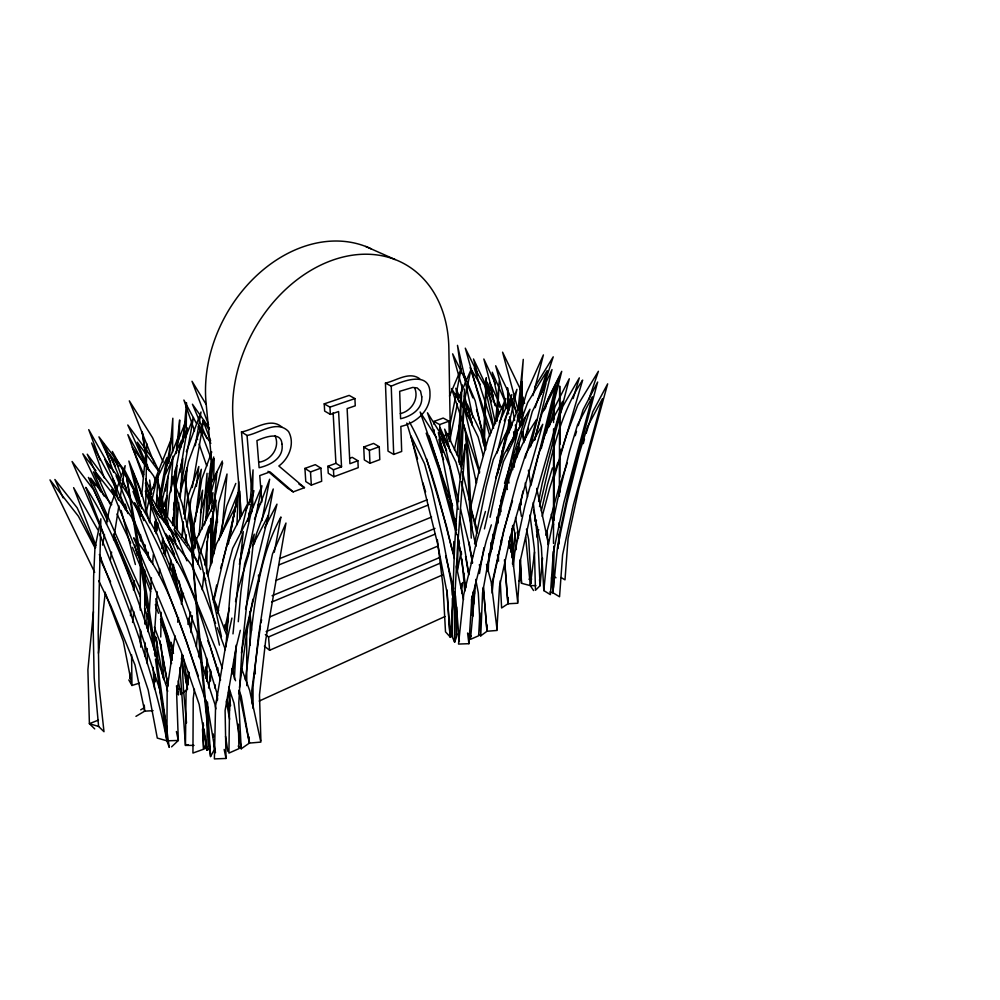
<?xml version="1.0" encoding="UTF-8"?>
<svg xmlns="http://www.w3.org/2000/svg" width="1000" height="1000" viewBox="0 0 1000 1000"><rect width="100%" height="100%" fill="white"/><g stroke="black" fill="none" stroke-linecap="round" stroke-linejoin="round"><path stroke-width="1.5" d="M205.275 564.688L205.287 560.037M206.575 573.8L207.125 541.188M553.5 543.45L553.575 428.75M554.025 520.262L554.087 429.812M559.862 477.088L559.975 449.113M560 444.45L559.675 386.05L559.338 496.3M456.7 607.112L456.725 636.425L454.625 642.138L452.137 636.55L452.212 624.3M452.238 621.237L452.375 598.288M452.4 595.225L452.463 584.513M140.375 557.837L140.287 610.112M140.5 540.95L140.55 534.812M146.825 627.888L146.925 614.05M236.962 524.763L238.713 481.712M454.95 596.038L454.625 642.138L454.7 599.325L457.375 549.525L465.4 444.212C454 507.537 453.488 572.375 452.137 636.55M559.138 527.2L559.163 522.562M559.775 492.638L559.837 483.3M172.537 452.438L172.838 418.237L168.837 463.237M209.75 503.025L210.025 473.35L206.238 519.925M210.538 565.85L210.987 519.212M211.15 502.113L211.363 478.787L208.9 509.062M186.175 435.5L186.525 402.7L183 442.25M207.463 701.9L206.925 750.037L209.613 749.125M553.45 587.487L553.913 546.087M156.225 608.8L156.325 601.112M549.888 592.013L552.925 592.737L557.513 547.438L567.075 501.863L579.412 452.912L587.525 426.662L602.5 398.65L573.4 504.7L562.6 554.788L559.55 596.775L552.925 592.737L553.462 551.25M559.375 539.012L559.462 532.95M144.713 569.938L144.762 624.038M145.025 549.663L145.1 544.975M145.625 512.2L146.725 443.55L141.575 496.075M558.95 544.038L559 541M559.038 537.962L559.087 534.925M160.763 637L161.175 612.325M478.562 634.388L480.75 635.837L487 631.25L487.113 625.15M170.525 569.85L170.763 562.2M206.137 520.125L207.05 473.325L202.013 529.062M179.312 437.062L179.662 419.963L176.513 449.45M211.488 541.8L211.588 537.15M211.988 563.038L213.05 511.65M213.713 478.963L214.137 458.713M250.25 611.225L250.125 645.2M252.213 511.812L253.05 469.862L250.037 502.25M173.675 579.975L174.213 567.612M500.225 580.812L501.613 607.987L507.925 603.775L508.1 597.625M484.3 446.188L486.325 377.7L483.237 443.188M140.95 516.263L141.088 511.613M453.413 553.763L453.8 541.538M456 527.163L456.087 524.038M457.325 570.288L458.113 545.837M458.212 542.788L458.312 539.738M148.1 556.9L148.262 552.238M454.387 523.138L454.575 518.488M472.125 615.087L473.025 592.062M488.212 571.788L488.975 553.475M458.713 462.062L462.025 384.613L457.137 455.112M490.7 551.85L491.087 542.55M147.25 648.562L147.287 663.787M147.988 631.737L151.463 577.8M461.312 466.825L464.675 388.975L459.513 464.45M153.675 645.75L157.287 591.85M172.587 525.25L172.963 517.55M225.837 646.925L230.4 589.5L234 561.175L243.275 531.538L232.987 633.888M165.238 556.05L165.787 545.2M187.987 685.025L188.625 672.663M459.225 630.9L459.075 633.925L456.512 634.775M155.025 531.138L155.688 518.775M156.337 506.413L158.05 473.963L151.175 503M497.188 421.087L499.312 380.562L495.575 421.938M229.438 689.388L229.462 710.837M234.4 678.812L236.225 645.05M479.862 612.95L478.65 635.763L470.487 639.35L475.562 583.763M509.562 548.45L510.213 536.225M511.163 552L512.6 525.638M176.475 527.3L178.738 502.837M196.363 646.9L197.613 632.975M163.562 553.612L164.288 541.237M165.725 516.475L168.062 476.25M170.837 491.85L172.987 456.2L160.963 505.3M191.537 551.712L194.638 519.4L202.613 490.188L199.188 534.8M496.912 629.3L499.55 586.263L511.075 534.412L542.75 424.3L525.875 453.812L516.975 481.138L503.612 531.938L493.438 579.125L492.125 593.088M491.55 585.688L503.738 530.4L512.525 500.825M498.338 559.925L498.525 556.812M514.188 467.2L514.963 454.875M180.287 497.2L182.825 458.387L175.55 487.225M485.438 511.475L476.463 542.163L463.713 594.688L458.525 644.062L468.9 643.688L471.812 598.9L486.175 541.213L491.35 524.875M517.663 602.15L520.475 559.913L531.8 509.1L562.663 401.362L546.413 430.188L537.775 456.912L524.712 506.637L514.712 552.875L513.362 566.575M170.05 568.713L170.675 559.475M172.95 525.588L177 465.513L169.488 494.538L167.387 517.4M516.737 457.312L517.362 447.987M519.125 421.562L523.263 359.387L518.025 410.25M558.05 548.587L558.913 536.312L569.4 486.788L597.663 382.025L583.088 409.775L578.275 425.625M182.025 537.075L183.15 521.65M183.713 513.938L187.075 467.663L179.325 496.725M213.85 553.85L218.675 503.038L227.025 474.012L222.075 529.637M214.913 537.888L217.013 517.987M516.213 434.862L516.55 430.238M517.463 417.938L517.688 414.862M149.662 522.85L151.062 504.525M152.587 563.837L153.35 554.538M160.325 512.95L160.575 509.9M209.638 532.6L210.275 524.9M210.538 521.825L210.787 518.737M211.425 511.037L212.938 492.562L204.387 524.888M165.425 491.05L165.938 485M211.337 538.1L216.875 471.737L210.387 494.938M452.663 636.038L450.1 636.888L453.45 597.05M512.487 564.05L515.087 533.112M190.888 632.562L192.35 615.8M238.275 621.712L240.875 592.163L244.662 563.8L254.213 534.15L241.975 649.038L238.787 702.987L241.238 748.763L249.387 743.088L260.863 742.1L249.688 690.525L241.588 668.538M173.525 509.938L174.2 502.362M248.8 516.125L249.075 513.05M542.537 558.075L540.1 585.675L535.487 590.275L534.338 548.725L530.025 515.037M491.987 547.888L493.275 534.212M93.438 611.725L87.9 669.788L89.4 723.688L94.725 728.9M185.425 542.388L186.175 534.75M543.812 590.588L548.237 545.363L557.562 499.837L569.625 450.962L577.575 424.75L592.325 396.763L563.825 502.663L553.288 552.688L550.388 594.625L543.812 590.588L541.362 546.812L533.55 510.288M98.438 653.2L105.325 592.188M209.137 489.175L212.062 459.725M210.387 490.175L213.7 456.975M159.012 574.837L159.637 568.65M161.663 548.525L162.75 537.7M164.312 522.225L166.975 495.925L161.3 513.212M182.188 537.05L183.475 524.775M202.25 589.738L204.062 572.75M204.887 565.025L209.025 526.425L198.912 556.7L197.887 564.237M207.1 516L207.438 512.95M196.6 512.8L201.8 478.963L211.737 451.912M130.45 615.65L131.5 606.562M133.412 589.9L134.462 580.812M132.562 622.425L133.8 611.587M191.788 551.112L192.5 544.938M193.038 540.312L193.588 535.675M195.2 521.788L201.325 469.288L191 499.175L186.912 527.112M245.25 679.587C253.5 624.975 253.912 566.512 280.912 516.987L274.288 552.25M140.5 630.85L140.338 643.25M196.325 486.413L198.825 466.525L187.887 496.7L184.4 518.862M230.425 692.062L229.65 698.162L228.925 753.088L238.938 748.65L238.4 724.163M232.763 673.787L235.675 650.938M533.575 590.562L530.3 585.6L534.6 552.087M156.075 533.638L157.988 523.288M194.425 689.262L193.225 698.512L192.938 753.05L203.637 749.212L205.787 745.75M198.625 656.862L200.625 641.425M207.138 491.987L211.575 458.263M238.663 693.587L239.062 690.55M239.475 687.513L246.688 632.825L252.913 599.163M205.362 675.888L207.438 660.537M208.575 688.012L210.875 671.137M100.438 560.237L100.862 557.2M217.237 691.65L216.488 702.325M206.45 679.013L207.575 671.388M175.037 635.825L167.175 688.55L166.9 740.812L169.225 747.35C156.637 655.837 142.975 564.425 125.975 473.612L154.037 649.925M189.15 673.138L186.038 693.188L185.463 745.4L194.025 745.387M214.812 688.012L215.287 684.925M217.45 671.025L217.938 667.938M110.412 559.788L111.625 552.075M113.55 539.725L118.875 505.775M120.087 498.062L125.162 465.662L109.325 509.263L106.487 524.188M182.587 654.8L176.625 693.062L178.337 740.475L171.575 746.862M211.562 555.612L216.475 525.025M216.975 521.975L217.463 518.913M179.975 472.512L187.463 427.912L178.425 452.438M192.288 487.55L203.612 420.275L188.438 461.875L185.45 476.788M471.262 563.325L472.537 555.825M474.55 543.812L486.262 486.312L493.3 459.5L506.95 431.012L484.425 528.875M195.287 445.675L201.025 412L186.375 451.662M479.45 573.538L483.938 547.712M241.425 653.012L244.4 636.138L276.975 504.15L264.675 527.688M211.462 547.688L217.4 514.125M154.887 531.325L156.537 522.15M158.463 511.438L171.625 438L155.15 479.325L153.238 488.263M176.05 453.525L179.638 433.713L165.463 469.175M180.963 447.575L185.675 421.688L177.562 441.975M180.5 488.15L193.45 417.562L185.35 437.775M266.75 524.188L273.25 488.988L256.438 533.837L254.225 544.125M261.95 520.538L269.65 479.237L254.488 519.2M449.375 441.538L457.35 403.9M260.45 625.875L251.788 690.375L252.2 704.125M261.025 622.8L261.6 619.738M511.5 535.288L513.488 524.763M519.6 509.025L522.987 490.962M102.525 545.087L104.513 534.637M157.438 508L167.05 457.475L150.988 491.688L146.463 511.375M229.175 539.587L236.788 500.025M228.3 544.237L238.3 492.275L220.575 536.275M173.175 483.225L181.513 440.375L165.562 474.15M457.25 571.4L461.025 551.987M461.375 588.6L462.575 582.537M463.775 576.475L464.387 573.45M226.262 629.038L228.388 618.387M239.638 562.125L242.975 545.4M247.838 521.075L253.912 490.662L245.763 510.387M449.637 426.488L461.238 368.562L449.487 396.062M177.638 622.188L178.55 617.625M181.3 603.962L183.438 593.337M217.463 613.413L224.2 579.85L232.662 548.325L251.112 512.775L239.387 564.325M247.787 556.213L261.962 485.812L249.2 516.65M534.663 520.938L535.262 517.938M538.587 501.438L542.212 483.45L569.3 378.775L555.1 406.55L549.212 426.712M454.438 449.7L460.712 419.162M463.525 405.425L470.737 370.312L466.55 379.95M213.512 600.075L216.7 584.987M490.075 517.263L496.25 488.438L503.462 461.587L517.35 433.075L491.763 541.625L482.587 592.8L480.75 635.837L478.288 592.875L475.712 579.4M497.35 474.225L506.6 437.688L522.688 397.163L512.95 439.462M231.912 618.075L225 649.6L215.575 706.062L214.387 758.913L226.012 758.45L225.1 710.537L235.875 648.525L240.325 630.325M235.525 601.562L238.487 588.05L249.513 551.663M486.938 568.337C499.663 517.725 506.525 463.387 536.712 419.475L525.275 457.925M524.412 440.588L532.275 411.587L545.887 383.825L530.525 446.763M535.45 524.788L536.462 520.237M539.513 506.575C550.363 463.413 557.362 417.7 582.638 380.1L554.2 477.15M213.425 503.862L222.675 462.9M219 540.037L226.625 506.225L235.787 483.438M187.887 624.275L190.637 612.175M207.463 538.062L216.038 500.25L196.612 538.9L192.562 553.987M224.575 629.513L229.4 608.288M497.3 474.075L498.713 468.025M499.412 465L516.95 389.35L504.3 420.8M213.438 602.312L235.963 505.875L216.3 544.175L207.638 575.7M470.337 508.562L479.087 471L488.338 438.062L505.875 398.488L474.55 523.475M536.512 531.512L537.55 527.087M541.35 510.838L547.562 484.25L552.413 468M240.725 533.312L247.862 503.237L228.113 541.462L222.688 560.938M245.525 609.087L268.538 515.075L252.325 546.237M534.663 440.25L552.013 369.575L537.737 399.95M531.087 484.688L555.788 385.65L541.95 413.45L534.612 439.45M546.275 433.075L561.737 371.325L548.038 398.888L545.212 408.9M497.1 453.1L511.825 394.6L499.338 422.75M583.3 443.65L584.45 439.113M541.225 448.725L559.4 377.05L545.425 404.787L543.775 410.55M532.962 395.6L543.4 354.9L526.65 392.512L518.513 420.913M536.737 536.912L538.688 529.575M542.188 516.375L549.587 488.488L557.875 462.225M200.475 513.112L205.3 495M545.9 535.337L558.775 487.938L567.3 462.837M220.6 568.425L221.85 563.938M573.15 398.562L579.312 377.875L562.75 406.538L555.35 428.55M575.212 435.712L576.525 431.388M586.175 433.263L592.863 411.613L607.663 383.85L578.812 488.75L568.075 538.337L565 579.85L561.075 577.513M559.712 456.388L566.625 434.5L577.762 405.15L598.4 371.287L588.875 399.35M504.525 483.288L525.225 417.938L504.212 454.075L495.65 478.1M500.6 501.488L529.975 409.237L509.125 444.938L507.025 450.788M524.587 440.238L528.438 428.387M535.188 407.638L547.238 370.6L527.712 402.488L519.438 425.05M541.15 393.9L553.225 356.838L534.788 387.013M458.775 397.85L465.35 382.7M206.663 492.275L222.338 461.062M471.1 635.975L469.25 638.062L469.025 633.488M187.662 688.95L180.712 694.575L178.312 680.863M209.163 748.35L206.925 750.037L204.675 746.3M518.825 581.075L521.138 579.425M165.525 683.612L167.825 682.163M135.95 716.35L144.675 711.162L153.075 710.662M140.712 709.85L144.412 707.663M259.2 701.05L444.963 616.525M264.375 646.15L269.613 650.275L442.863 574.812M265.363 634.487L268.525 636.95L439.812 563.337M266.137 631.625L439.95 557.388M269.862 616.9L437.987 546.025M271.6 602.1L434.925 534.225M272.087 595.712L435 528.425M400.288 413.612C411.413 411.213 419.237 398.875 414.725 388.013M275.825 580.475L431.6 517.05M279.088 564.837L428.375 504.95M447.225 497.388L450.125 496.225L450.325 507.95M279.5 558.663L427.1 499.825M98.475 720.075L89.4 723.688L98.612 726.462L103.987 731.7L99.025 686.325L98.188 632.762L100.875 518.775L94.938 548.288L93.637 576.438L93.2 628.913L94.175 677.675L98.612 726.462M258.125 504.938L260.7 503.975M268 471.287L287.688 488.263L293.2 491.875L304.488 487.675L278.85 465.988C289.175 458.45 295.175 443.325 288.562 431.562C277.15 419.338 259.662 433.225 247.037 435.475L241.488 431.95L247.537 503.113L249.713 504.613M311.337 485.125L321.675 481.275L320.887 468.137L315.287 464.65L304.925 468.425L305.775 481.562L311.337 485.125L310.5 471.95L304.925 468.425M357.887 460.75L349.913 463.7L347.125 408.6L355.25 405.8L354.913 398.6L349.162 395.4L324.237 403.862L324.65 411.087L330.35 414.387L338.6 411.538L341.538 466.788L335.925 463.338L327.85 466.3L328.25 473.25L333.837 476.737L358.212 467.663L357.887 460.75L352.238 457.35L349.588 458.325M369.963 463.288L379.787 459.625L379.263 446.737L373.575 443.413L363.725 447.013L364.312 459.9L369.963 463.288L369.387 450.35L363.725 447.013M393.7 454.438L401.675 451.463L400.85 426.438C416.188 423.088 430.625 410.462 429.975 393.75C430.3 370.387 403.15 380.838 391.238 386.188L385.438 383.075L388.013 451.125L393.7 454.438L391.238 386.188M443.913 435.737L449.188 433.775L448.963 421.175L443.188 418.062L433.925 421.425L433.988 424.225M327.85 466.3L333.45 469.775L341.538 466.788M310.5 471.95L320.887 468.137M369.387 450.35L379.263 446.737M433.925 421.425L439.7 424.575L448.963 421.175M258.9 462.25C271.112 460.438 280.525 447.4 274.95 435.588M324.237 403.862L329.938 407.137L354.913 398.6M241.488 431.95C253.938 429.888 270.363 416.562 282.062 427.262M385.438 383.075C396.05 380.938 409.175 370.988 419.7 378.775M139.362 683.15L131.962 685.462L128.812 679.938M188.238 744.638L185.463 745.4L179.925 667.513M483.375 588.075L487 631.25L497.163 630.438L491.2 582.15L486.463 564.263M504.487 559.725L507.925 603.775L517.837 603.237L512.375 555.688L508.625 540.975M528.95 579.2L531.712 579.062M520.062 559.913L521.5 583.275L530.3 585.6L535.9 585.638M176.488 685.763L176.863 688.85L179.95 688.875M365.712 246.462L395.112 259.55M445.6 493.575L448.988 495.562M552.1 575.438L555.988 577.775M298.95 484.087L304.488 487.675M293.2 491.875L270.05 471.887L259.75 475.6L261.863 501.95M238.175 746.062L241.238 748.763L233.975 703.075L228.637 687.138M153.212 679.85L155.363 681.762L154.713 674.15M453.475 604.388L451.8 585.913L443.137 539.812L431.95 490.325L424.6 463.837L411.025 436L437.488 543.3L447.275 593.962L450.1 636.888L445.5 631.838L443.013 585.85L437.325 539.6M111.737 504.7L90.725 478.175L140.425 589.4M114.087 495.55L96.15 472.7L109.987 503.963M171.6 531.413L153 507.6L174.537 554.312M94.95 485.763L88.425 477.413L107.788 521.388M95.938 470.763L82.812 453.787L100.775 491.875M100.787 481.413L93.413 471.887L103.9 495.925M120.812 480.525L104.875 459.5L117.037 487.938M122.688 483L126.438 487.95M118.925 466.55L109.663 454.2L120.612 480.05M123.562 472.713L130.975 482.587L139.762 501.463M158.262 470.662L137.25 442.175L149.113 470.812M173.713 544.812L165.625 533.612L177.013 562.55M179.237 540.938L169.45 527.263L177.9 548.9M209.425 428.212L192.425 404.212L206.887 438.488M210.85 443.338L198.538 425.35L212.338 461.725M209.075 429.487L202.987 420.525L210.625 440.825M163.875 542.038C194.925 581.975 205.075 632.888 220.575 680.037M436.488 437.6L420.138 412.013L452.575 505.763M442.287 436.325L427.463 412.788L443.562 459.688M445.588 441.562L448.888 446.788M141.237 515.862L116.05 475.725L150.988 561.987M472.137 422.225L451.575 388.575L479.538 472.962M206.25 404.525L192.013 381.287L208.612 424.762M480.35 384.613L470.1 367.638L491.15 432.8M489.237 393.062L474.225 367.987L493.6 428.3M97.788 529.738L73.612 487.65L95.988 545.8M110.438 468.05L88.737 429.65L100.213 460.225M160.125 517.537L145.3 491.138L204.913 653.562L217.75 695.875M169.713 530.125L147.025 489.15L153.912 508.125M144.05 464.025L127.837 434.625L143.262 477.15M196.788 424L183.888 400.037L194.55 430.825M198.225 426.662L202.537 434.663M115.525 466.213L103.112 443.062L113.562 472.163M95.062 547.913L78.388 516.225L50 479.888L94.688 572.375M409.425 422C432.975 464.1 441.925 512.325 454.45 558.45M115.675 492.512L87.238 454.212L98.362 478.1M138.65 497.775L125.363 471.525L98.938 436.85L110.662 462.188M426.175 433.2L438.862 469.588L456.6 534.587M197.062 561.975L188.738 545.225L160.912 508.575L175.7 541.25M476.95 371.9L465.3 348.175L489.787 436.025M117.025 513.975L130.712 543.125M465.913 381L452.65 353.85L462.725 389.875M467.238 383.713L472.85 397.837M159.462 472.113L153.4 459.712L127.788 424.988L146.2 466.163M512.288 400.2L495.688 365.775L507.062 407.85M98.75 580.788L110.925 606.013L134.963 664.862L144.675 711.162L144.25 705.088M106.25 516.475L93.488 489.6L72.088 461.5L104.338 536M488.438 390.65L473.5 358.963L477.925 375.45M495.475 383.812L483.837 359.012L492.6 392M499.525 413.525L487.3 387.212L495.588 423.7M502 409.062L489.888 382.825L495.012 405.55M155.387 479.875L153.525 475.825L132.275 447.275L143.688 474.575M446.562 450.662L438.35 432.65L442.788 452.225M99.6 557.85L110.588 581.975M448.85 446.975L440.075 427.625L444.188 445.9M200.775 569.525L195.75 558.312L174.05 529.163L186.887 560.825M204.55 577.938L205.8 580.737M491.712 401.7L484.963 386.587L493.537 425.938M63.075 497.825L54.887 479.487L77.138 507.788L95.712 547.587M493.212 395.863L487.137 382.163L489.75 394.237M113.413 534.15L140.312 596.737M467.7 415.45L455.8 388.25L458.75 401.812M163.137 461.975L152.575 437.738L129.325 400.85L154.2 462.887M120.075 495.05L127.975 513.538M213.225 597.475L218.713 610.413M224.825 624.788L227.262 630.538M145.488 478.875L151.5 493.237M132.487 547.4L140.213 565.9M144.375 575.875L150.625 591.613M99.825 557.45L101 560.262M99.537 533.95C126.713 601.188 153.488 669.287 166.9 740.812L178.337 740.475L176.4 731.538M114.375 536.55L134.312 588.575M151.637 588.725L111.575 489.363L131.588 517.2L149.475 560.013M140.113 505.037L135.037 492.275L112.362 451.475L121.475 476.25M159.8 499.837L161.45 504.025M207.787 640.675L210.062 646.462M161.25 619.725L167.475 635.612L172.237 659.887M162.887 510.825L156.875 495.412L161.925 516.587M165.625 517.837L169.163 529.362M116.4 490.925L113.637 483.837L91.65 443L104.275 477.912M99.35 554.525L126.762 625.763L148.188 689.963L157.287 738.075L166.9 740.812L155.45 659.15M215.625 623.387L203.975 592.775L191.25 564.65L169.288 535.462L216.012 649.488L222.325 668.312M217.288 627.762L225.387 649.7M212.7 597.975L227.488 637.225M239 690.225L241.188 696.038L249.387 743.088L249.1 736.875M105.625 593.825L123.312 641.338L131.962 685.462L131.575 654.75M143.825 520.6L133.012 491.425L156.85 533.675L170.963 568.9L182.25 600.95M144.738 601.025L148.5 611.213M154.425 627.212L159.812 641.75L168.062 686.012L162.662 655.85M122.55 479.162L129.525 498.113M144.537 608.312L148.775 619.888M153.525 632.913L156.175 640.15L163.25 678.238M145.387 483.013L150.712 497.675M155.325 604.612L158.463 613.275M160.562 619.05L165.787 633.5L171.762 660.288M516.575 413.125L510.475 396.15L514.612 420.525M517.587 415.95L520.712 426.025M125.05 504.175L126.625 508.537M188.412 618.425L191.488 627.175M196.588 436.688L197.6 439.625M199.125 444.025L206.75 466.012M209.288 473.35L210.3 476.275M198.4 676.075C180.9 628.387 168.212 576.6 133.663 537.825L180.9 651.125L199.175 704.4L206.925 750.037L203.975 728.9M155.7 598.8L173.525 653.438M231.675 668.913L235.55 680.75M238.938 691.1L249.387 743.088M429.05 435.812L439.55 468.113L456.4 530.112M210.538 647.938L220.062 677.438M470.712 509.225L477.3 529.987M205.512 671.137L207.362 677.013M476.512 409.588L486.375 445.1M160.525 619.25L165.95 636.763L171.562 663.55M513.612 402.95L516.775 413.363M517.675 416.35L520.388 425.275M524.562 403.438L520.15 388.775L502.587 352.188L518.237 410.637M406.812 423.075L417.562 458.825M508.375 420L510.588 427.425M422.925 482.925L425.6 491.9M426.525 458.725L446.45 526.062L452.163 549.888M125.425 509.9L112.912 479L118.438 500M464.4 395.887L471.125 419.9M460.525 478.562L456 462.275L442.088 434.125L458.65 501.538M461.35 481.525L475.975 546.312M461.688 469.038L458.438 457.225L444.663 429.137L450.2 451.85M462.5 471.987L469.438 500.325M483.312 455.95L478.113 436.912L464.425 408.888L479.625 471.9M507.875 410.85L508.688 413.862M509.5 416.863L511.938 425.875M513.55 431.887L514.775 436.4M517.612 446.912L518.837 451.413M485.513 449.725L480.763 432.212L467.225 404.25L472.3 425.487M141.488 494.65L139.55 487.45L128.875 461.025L140.213 506.25M145.363 509.05L146.15 511.938M519.45 415.138L520.25 418.137M121.188 510.5L135.387 564.513M149.275 521.838L142.825 497.238L132.463 470.763L141.713 508.638M176.863 688.85L178.463 694.95L177.5 687.225M505.387 435.1L506.5 439.425M502.638 410.45L503.375 413.325M507.425 429.137L508.525 433.45M499.637 505.7L501.125 511.575M523.1 434.2L524.6 440.213M536.688 488.375L548.475 544.062M134.925 545.087L137.513 555.5M460.5 509.025L468.587 541.987L472.587 562.938M445.613 555.75L453.663 588.7M454.4 591.7L455.5 596.188L459.375 641.5M506.337 408.5L504.15 399.475L492.25 372.238L499.688 407.188M509.25 420.538L510.925 428.025M456.463 567.75L457.175 570.725M456.275 566.038L463.55 599.438M164.037 506.712L157.025 477.238L163.325 510.85M164.737 509.663L166.5 517.025M167.2 519.975L169.15 528.962M174.225 568L176.388 577.075M457.663 539.113L460.5 551.163M458.475 539.025L459.513 543.488M464.95 378.025L457.488 345.363L461.375 373.2M147.675 615.138L149.037 621.062M501.8 451.062L502.488 454.1M507.663 476.9L509.038 482.987M187.738 545.15L172.2 476.75L182.013 503.275L191.6 544.263M470.1 503.338L476.8 533.387M219.462 645.1L195.6 537.275L205.475 564.062L221.45 636.65M500.462 457.713L501.45 462.25M505.737 481.925L507.388 489.5M463.663 424.412L476.425 483.15M167.65 691.375L166.688 686.9C143.488 619.075 124.825 548.312 85.862 487.362L138.575 625.438L159.787 689.638L166.75 727.225M517.188 532.075L518.488 538.15M520.688 501.75L521.325 504.787M526.475 529.1L528.713 539.738L531.263 583.35M472.938 417.7L463.663 373.85L475.188 400.812L485.725 449.225M519.362 507.013L519.987 510.012M551.325 514.125L553.538 524.825M511.562 463.575L512.812 469.625M513.6 457.45L514.525 461.975M185.512 678.525L187.35 687.45M181.363 658.375L187.35 687.412M215.875 708.888L214.95 704.375C192.113 635.825 173.975 564.2 134.55 502.788L186.85 642.362L207.7 707.175L215.487 752.7M224.175 749.438L226.012 758.45M205.738 699.775L207.6 708.95M521.888 432.038L523.925 442.575M456.587 530.125L438.963 439.338L449.55 466.438L458.25 509.338M457.475 534.663L465.95 587.725M228.487 692.163L230.562 705.763M173.35 564.312L178.8 593.337M493.512 533.713L494.363 538.275M497.475 555.05L498.6 561.15M479.363 564.625L480.213 569.212M207.4 703.175L210.562 756.538L191.688 548.25L200.075 653.562L210.562 756.538L214.4 749.475L213.713 740.138M226.287 701.038L229.625 719.25M179.062 580.788L182.413 599.15M496.95 517.013L498.05 523.112M501.075 539.9L501.625 542.95M159.963 640.775L161.05 646.812M498.85 509.012L499.938 515.1M459.6 516.975L468.85 574.812M465.562 556.388L468.525 573.212M171.163 642.375L172.488 649.912M182.875 655.625L187.9 684.388M515.538 517.65L518.663 535.688M469.012 542.112L472.375 561.8M515.388 425.087L516.688 432.713M518.5 443.363L519.525 449.462M525.225 482.962L527.55 496.675M519.412 504.338L521.425 516.375M217.013 697.087L217.512 700.1M513.45 525.425L515.938 540.388L516.325 549.612M155.875 637.175L157.613 647.725M227.213 699.55L229.125 711.688M196.325 543.362L184.65 477.275L195.4 548.025M225.55 736.363L227.887 751.5M528.413 470.175L530.788 485.6M145.45 452.775L142.175 431.587L145.162 453.075M147.312 464.875L148.012 469.425M154.512 653L154.975 656.075M154.45 649.425L154.9 652.425M149.613 480.037L151.562 493.775M203.125 722.862L203.55 725.888M465.037 399.5L467.188 414.963M155.438 521.35L156.713 530.612M146.662 463.825L147.3 468.425M149.65 485.312L150.938 494.525M154.775 522.163L156.062 531.375M448.363 433.6L449.113 439.637M172.288 645.512L173.25 653.238M533.212 502.537L537.962 540.988L540.1 585.675L539.538 579.6M467.6 633.013L468.9 643.688M171.213 642.55L172.537 653.35M475.913 478.387L476.45 483.025M217.213 695.863L217.562 698.962M446.438 441.737L446.788 444.825M455.188 518.862L455.525 521.938M193.95 557.212L189.75 515.8L193.863 557.638M525.662 537.075L530.3 585.6M212.45 469.625L206.075 402.875A129.162 99.675 -61.2 0 1 256.825 275.4A129.162 99.675 -61.2 0 1 371.362 248.912M214.825 494.45L217.5 522.388M461.45 583.962L461.987 593.2M461.225 551.438L461.512 554.487M461.95 559.062L464.762 591.112M551.538 577.525L552.925 592.737M186.513 722.913L183.412 688.838L181.85 654.75M241.525 515.887L233.137 419.888A131.862 99.812 -61.2 0 1 334.513 259.5A131.862 99.812 -61.2 0 1 448.85 347.987L450.487 441.4M249.925 611.888L251.55 630.462M254.938 669.175L255.35 673.825M483.338 587.2L487 631.25M247.037 435.475L251.562 489.787M252.213 497.55L252.987 506.85M258.438 575.037L258.95 581.225M161.088 644.65L164 679.75M268.525 636.95L269.613 650.275M504.663 560.45L507.925 603.775M213.25 733.913L213.475 737.025M152.988 667.288L154.625 689M491.512 543.1L491.962 549.263M471.488 599.188L472.675 616.013M446.788 589.675L450.1 636.888M511.838 530.087L513.55 556.225M156.337 638.038L157.887 662.625M508.862 410.6L507.537 387.85L507.987 404.963M206.838 708.637L207.387 717.738M208.65 739L209.275 749.625M329.938 407.137L330.35 414.387M333.45 469.775L333.837 476.737M202.488 728.95L203.637 749.212L202.8 723.312M547.175 530.638L547.925 544.538M471.838 596.15L472.925 616.025M333.137 412.85L335.925 463.338M471.275 538.138L465.988 435.55L468.55 461.8L472.013 529.237M188.575 671.75L188.738 674.85M520.5 560.175L521.5 583.275M472.062 556.625L472.312 562.788M176.15 576.05L176.537 586.888M187.2 675.175L187.512 684.35M509.237 419.862L509.575 430.75M260.9 740.688L259.475 694.887L265.712 640.05L285.975 523.05L272.475 554.025L266.462 583.013L258.375 636.875L253.025 686.787L253.075 708.413M176.088 488.075L175.5 469.363L174.788 528.2M176.175 491.2L177.4 530.2M508.075 408.075L508.2 412.738M508.488 423.625L508.738 432.962M474.375 590.925L474.45 593.95M434.113 429.837L434.212 434.038M439.7 424.575L439.875 433M553.925 419.237L553.55 400.938L553.575 422.562M473.462 592.013L473.688 604.15M129.713 672.5L129.838 678.675M451.575 503.675L451.788 516.125M522.75 422.45L521.625 381.262L522.188 424.613M522.288 432.35L522.337 435.45M206.675 657.987L206.975 681.4M205.6 667.05L205.738 677.925M140.525 630.175L140.738 647.163M522.9 431.75L522.95 436.388M210.387 670.088L210.5 681M144.938 642.5L145.075 656.338M511.763 528.825L511.962 557.7M172.763 567.15L172.825 576.438M511.213 546.025L511.238 552.112M239.713 491.125L239.788 519.038M246.675 626.925L246.775 685.612M281.988 444.237C284.062 458.013 270.425 465.163 259.113 467.725L256.938 440.613C264.325 437.35 281.388 430.65 281.988 444.237M421.763 396.863C422.75 409.188 411.087 416.325 400.588 418.738L399.675 391.325L412.7 387.425L417.188 387.925L420.538 391.087L421.763 396.863"/></g></svg>
